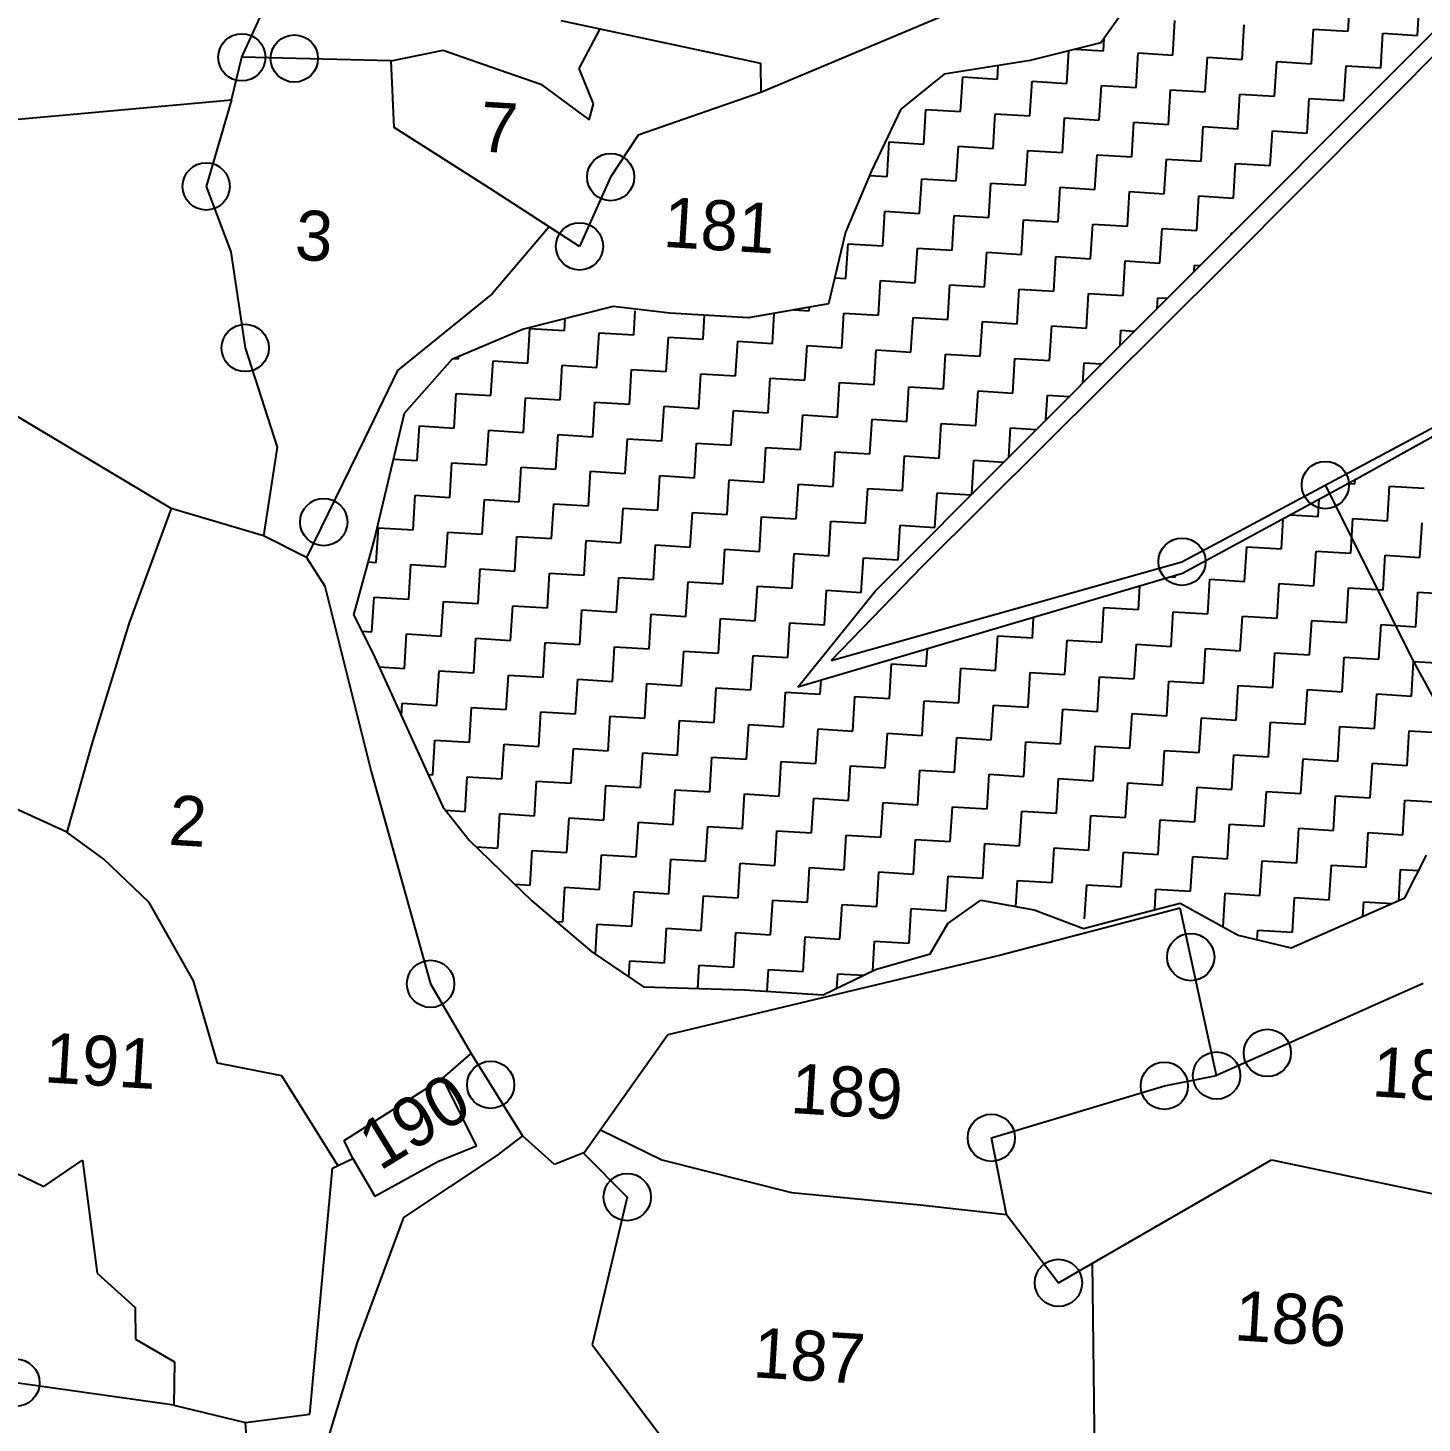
# Model space of a CAD drawing. Header units: metres. Extents: x 338806 to 344625, y 1770002 to 1774709.
# Drawn here: x 340717 to 341254, y 1771868 to 1772405 of the extents above; entities that cross this region are included whole.
import ezdxf

# ---------------------------------------------------------------- set-up
doc = ezdxf.new("R2010")
doc.units = ezdxf.units.M
doc.header["$MEASUREMENT"] = 0
for name, color, linetype in [('POLY_HATCH', 12, 'Continuous'), ('POLY_PARCEL', 6, 'Continuous'), ('POLY_WATER', 4, 'Continuous'), ('TEXT_PARCEL', 7, 'Continuous')]:
    doc.layers.add(name, color=color, linetype=linetype)
doc.styles.add('TEXT_MAP', font='', dxfattribs={"height": 1.8})
doc.styles.get('TEXT_MAP').set_extended_font_data('Kruti Dev 050')

msp = doc.modelspace()

# ---------------------------------------------------------------- linework, layer by layer
for centre in [(340799.82, 1772393.44), (340820.01, 1772392.98), (340941.79, 1772347.36), (340786.09, 1772343.76), (340929.8, 1772320.69), (340801.11, 1772281.59), (341216.89, 1772228.84), (340831.35, 1772214.59), (341161.72, 1772199.32), (341165.08, 1772047.18), (340872.48, 1772036.88), (341194.58, 1772010.32), (341175.03, 1772001.61), (340895.6, 1771998.04), (341154.93, 1771997.66), (341088.33, 1771977.63), (340948.17, 1771954.82), (341114.18, 1771921.82), (340712.86, 1771883.37)]:
    msp.add_circle(centre, 9.1)
at = {"layer": 'POLY_HATCH'}
for p, q in [((341148.95, 1772293.6), (341307.89, 1772452.79)), ((341143.85, 1772417.71), (341130.52, 1772399.08)), ((341130.52, 1772399.08), (341103.32, 1772392.25)), ((341103.32, 1772392.25), (341070.12, 1772387)), ((341070.12, 1772387), (341053.45, 1772373.44)), ((341053.45, 1772373.44), (341042.24, 1772349.81)), ((341042.24, 1772349.81), (341032.25, 1772326.1)), ((341032.25, 1772326.1), (341025.68, 1772298.53)), ((341396.94, 1772324.39), (341228.83, 1772231.15)), ((340942.82, 1772297.58), (340908.19, 1772288.78)), ((340964.58, 1772295.02), (340942.82, 1772297.58)), ((340994.9, 1772293.14), (340964.58, 1772295.02)), ((341025.68, 1772298.53), (340994.9, 1772293.14)), ((341043.6, 1772188.02), (341148.95, 1772293.6)), ((340908.19, 1772288.78), (340880.68, 1772277.1)), ((340880.68, 1772277.1), (340862.35, 1772256.34)), ((340862.35, 1772256.34), (340850.86, 1772208.4)), ((341228.83, 1772231.15), (341161.9, 1772194.8)), ((340850.86, 1772208.4), (340842.75, 1772178.9)), ((341161.9, 1772194.8), (341013.79, 1772151.08)), ((341013.79, 1772151.08), (341043.6, 1772188.02)), ((340842.75, 1772178.9), (340850.34, 1772163.84)), ((340850.34, 1772163.84), (340877.14, 1772105.01)), ((340877.14, 1772105.01), (340887.31, 1772092.22)), ((340887.31, 1772092.22), (340911.43, 1772068.84)), ((341247.56, 1772069.93), (341255.88, 1772086.44)), ((341203.75, 1772050.75), (341247.56, 1772069.93)), ((340911.43, 1772068.84), (340934.57, 1772049.16)), ((341071.62, 1772060.14), (341084.35, 1772069.08)), ((341084.35, 1772069.08), (341104.82, 1772065.38)), ((341104.82, 1772065.38), (341123.85, 1772058.13)), ((341123.85, 1772058.13), (341146.13, 1772064.04)), ((341146.13, 1772064.04), (341160.99, 1772067.99)), ((341160.99, 1772067.99), (341183.36, 1772055.66)), ((341064.8, 1772048.4), (341071.62, 1772060.14)), ((341183.36, 1772055.66), (341203.75, 1772050.75)), ((340934.57, 1772049.16), (340954.44, 1772035.77)), ((341043.73, 1772042.41), (341064.8, 1772048.4)), ((341023.65, 1772032.7), (341043.73, 1772042.41)), ((340954.44, 1772035.77), (340993.33, 1772034.58)), ((340993.33, 1772034.58), (341023.65, 1772032.7))]:
    msp.add_line(p, q, dxfattribs=at)
at = {"layer": 'POLY_HATCH', "linetype": 'Continuous'}
for p, q in [((341225.69, 1772403.51), (341226.52, 1772416.84)), ((341252.36, 1772401.85), (341253.19, 1772415.19)), ((341158.18, 1772394.29), (341159, 1772407.63)), ((341184.85, 1772392.64), (341185.68, 1772405.98)), ((341211.53, 1772390.99), (341212.35, 1772404.33)), ((341212.35, 1772404.33), (341225.69, 1772403.51)), ((341238.2, 1772389.34), (341239.03, 1772402.68)), ((341239.03, 1772402.68), (341252.36, 1772401.85)), ((341131.5, 1772395.95), (341131.81, 1772400.87)), ((341117.34, 1772383.43), (341118.12, 1772395.96)), ((341120.71, 1772396.61), (341131.5, 1772395.95)), ((341144.02, 1772381.78), (341144.84, 1772395.12)), ((341144.84, 1772395.12), (341158.18, 1772394.29)), ((341170.69, 1772380.13), (341171.52, 1772393.47)), ((341171.52, 1772393.47), (341184.85, 1772392.64)), ((341197.37, 1772378.48), (341198.19, 1772391.82)), ((341198.19, 1772391.82), (341211.53, 1772390.99)), ((341090.67, 1772385.08), (341090.99, 1772390.3)), ((341224.04, 1772376.83), (341224.86, 1772390.17)), ((341224.86, 1772390.17), (341238.2, 1772389.34)), ((341076.51, 1772372.57), (341077.33, 1772385.91)), ((341077.33, 1772385.91), (341090.67, 1772385.08)), ((341103.18, 1772370.92), (341104, 1772384.26)), ((341104, 1772384.26), (341117.34, 1772383.43)), ((341129.85, 1772369.27), (341130.68, 1772382.61)), ((341130.68, 1772382.61), (341144.02, 1772381.78)), ((341156.53, 1772367.62), (341157.35, 1772380.96)), ((341157.35, 1772380.96), (341170.69, 1772380.13)), ((341183.2, 1772365.97), (341184.03, 1772379.31)), ((341184.03, 1772379.31), (341197.37, 1772378.48)), ((341209.88, 1772364.32), (341210.7, 1772377.66)), ((341210.7, 1772377.66), (341224.04, 1772376.83)), ((341062.34, 1772360.06), (341063.17, 1772373.4)), ((341063.17, 1772373.4), (341076.51, 1772372.57)), ((341089.02, 1772358.41), (341089.84, 1772371.75)), ((341089.84, 1772371.75), (341103.18, 1772370.92)), ((341115.69, 1772356.76), (341116.52, 1772370.1)), ((341116.52, 1772370.1), (341129.85, 1772369.27)), ((341142.37, 1772355.11), (341143.19, 1772368.45)), ((341143.19, 1772368.45), (341156.53, 1772367.62)), ((341169.04, 1772353.46), (341169.87, 1772366.79)), ((341169.87, 1772366.79), (341183.2, 1772365.97)), ((341195.71, 1772351.81), (341196.54, 1772365.14)), ((341196.54, 1772365.14), (341209.88, 1772364.32)), ((341048.18, 1772347.55), (341049.01, 1772360.89)), ((341049.01, 1772360.89), (341062.34, 1772360.06)), ((341074.85, 1772345.9), (341075.68, 1772359.23)), ((341075.68, 1772359.23), (341089.02, 1772358.41)), ((341101.53, 1772344.25), (341102.35, 1772357.58)), ((341102.35, 1772357.58), (341115.69, 1772356.76)), ((341128.2, 1772342.6), (341129.03, 1772355.93)), ((341129.03, 1772355.93), (341142.37, 1772355.11)), ((341154.88, 1772340.95), (341155.7, 1772354.28)), ((341155.7, 1772354.28), (341169.04, 1772353.46)), ((341181.55, 1772339.3), (341182.38, 1772352.63)), ((341182.38, 1772352.63), (341195.71, 1772351.81)), ((341041.47, 1772347.96), (341048.18, 1772347.55)), ((341060.69, 1772333.39), (341061.52, 1772346.72)), ((341061.52, 1772346.72), (341074.85, 1772345.9)), ((341087.37, 1772331.74), (341088.19, 1772345.07)), ((341088.19, 1772345.07), (341101.53, 1772344.25)), ((341114.04, 1772330.08), (341114.87, 1772343.42)), ((341114.87, 1772343.42), (341128.2, 1772342.6)), ((341140.72, 1772328.43), (341141.54, 1772341.77)), ((341141.54, 1772341.77), (341154.88, 1772340.95)), ((341167.39, 1772326.78), (341168.21, 1772340.12)), ((341168.21, 1772340.12), (341181.55, 1772339.3)), ((341046.53, 1772320.87), (341047.35, 1772334.21)), ((341047.35, 1772334.21), (341060.69, 1772333.39)), ((341073.2, 1772319.22), (341074.03, 1772332.56)), ((341074.03, 1772332.56), (341087.37, 1772331.74)), ((341099.88, 1772317.57), (341100.7, 1772330.91)), ((341100.7, 1772330.91), (341114.04, 1772330.08)), ((341126.55, 1772315.92), (341127.38, 1772329.26)), ((341127.38, 1772329.26), (341140.72, 1772328.43)), ((341153.23, 1772314.27), (341154.05, 1772327.61)), ((341154.05, 1772327.61), (341167.39, 1772326.78)), ((341180.69, 1772325.39), (341180.73, 1772325.96)), ((341180.73, 1772325.96), (341181.23, 1772325.93)), ((341032.37, 1772308.36), (341033.19, 1772321.7)), ((341033.19, 1772321.7), (341046.53, 1772320.87)), ((341059.04, 1772306.71), (341059.87, 1772320.05)), ((341059.87, 1772320.05), (341073.2, 1772319.22)), ((341085.72, 1772305.06), (341086.54, 1772318.4)), ((341086.54, 1772318.4), (341099.88, 1772317.57)), ((341112.39, 1772303.41), (341113.22, 1772316.75)), ((341113.22, 1772316.75), (341126.55, 1772315.92)), ((341139.06, 1772301.76), (341139.89, 1772315.1)), ((341139.89, 1772315.1), (341153.23, 1772314.27)), ((341166.42, 1772311.1), (341166.56, 1772313.45)), ((341166.56, 1772313.45), (341168.64, 1772313.32)), ((341028.09, 1772308.63), (341032.37, 1772308.36)), ((341044.88, 1772294.2), (341045.7, 1772307.54)), ((341045.7, 1772307.54), (341059.04, 1772306.71)), ((341071.55, 1772292.55), (341072.38, 1772305.89)), ((341072.38, 1772305.89), (341085.72, 1772305.06)), ((341098.23, 1772290.9), (341099.05, 1772304.24)), ((341099.05, 1772304.24), (341112.39, 1772303.41)), ((341124.9, 1772289.25), (341125.73, 1772302.59)), ((341125.73, 1772302.59), (341139.06, 1772301.76)), ((341152.15, 1772296.8), (341152.4, 1772300.93)), ((341152.4, 1772300.93), (341156.05, 1772300.71)), ((340950.69, 1772286.64), (340951.26, 1772295.84)), ((341004.04, 1772283.34), (341004.76, 1772294.87)), ((341012.41, 1772296.21), (341018.2, 1772295.85)), ((341018.2, 1772295.85), (341018.29, 1772297.24)), ((341030.72, 1772281.69), (341031.54, 1772295.03)), ((341031.54, 1772295.03), (341044.88, 1772294.2)), ((340924.02, 1772288.29), (340924.3, 1772292.87)), ((340977.37, 1772284.99), (340977.94, 1772294.19)), ((341057.39, 1772280.04), (341058.22, 1772293.37)), ((341058.22, 1772293.37), (341071.55, 1772292.55)), ((341084.07, 1772278.39), (341084.89, 1772291.72)), ((341084.89, 1772291.72), (341098.23, 1772290.9)), ((341110.74, 1772276.74), (341111.56, 1772290.07)), ((341111.56, 1772290.07), (341124.9, 1772289.25)), ((340909.86, 1772275.78), (340910.68, 1772289.12)), ((340910.68, 1772289.12), (340924.02, 1772288.29)), ((340936.53, 1772274.13), (340937.36, 1772287.47)), ((340937.36, 1772287.47), (340950.69, 1772286.64)), ((340963.21, 1772272.48), (340964.03, 1772285.81)), ((340964.03, 1772285.81), (340977.37, 1772284.99)), ((340989.88, 1772270.83), (340990.7, 1772284.16)), ((340990.7, 1772284.16), (341004.04, 1772283.34)), ((341137.87, 1772282.5), (341138.24, 1772288.42)), ((341138.24, 1772288.42), (341143.46, 1772288.1)), ((341016.55, 1772269.18), (341017.38, 1772282.51)), ((341017.38, 1772282.51), (341030.72, 1772281.69)), ((341043.23, 1772267.53), (341044.05, 1772280.86)), ((341044.05, 1772280.86), (341057.39, 1772280.04)), ((341069.9, 1772265.87), (341070.73, 1772279.21)), ((341070.73, 1772279.21), (341084.07, 1772278.39)), ((340881.67, 1772277.52), (340883.18, 1772277.43)), ((340883.18, 1772277.43), (340883.23, 1772278.18)), ((340895.69, 1772263.27), (340896.52, 1772276.6)), ((340896.52, 1772276.6), (340909.86, 1772275.78)), ((340922.37, 1772261.62), (340923.19, 1772274.95)), ((340923.19, 1772274.95), (340936.53, 1772274.13)), ((341096.58, 1772264.22), (341097.4, 1772277.56)), ((341097.4, 1772277.56), (341110.74, 1772276.74)), ((341123.6, 1772268.19), (341124.08, 1772275.91)), ((341124.08, 1772275.91), (341130.88, 1772275.49)), ((340949.04, 1772259.97), (340949.87, 1772273.3)), ((340949.87, 1772273.3), (340963.21, 1772272.48)), ((340975.72, 1772258.31), (340976.54, 1772271.65)), ((340976.54, 1772271.65), (340989.88, 1772270.83)), ((341002.39, 1772256.66), (341003.22, 1772270)), ((341003.22, 1772270), (341016.55, 1772269.18)), ((341029.07, 1772255.01), (341029.89, 1772268.35)), ((341029.89, 1772268.35), (341043.23, 1772267.53)), ((340881.53, 1772250.75), (340882.36, 1772264.09)), ((340882.36, 1772264.09), (340895.69, 1772263.27)), ((341055.74, 1772253.36), (341056.57, 1772266.7)), ((341056.57, 1772266.7), (341069.9, 1772265.87)), ((341082.41, 1772251.71), (341083.24, 1772265.05)), ((341083.24, 1772265.05), (341096.58, 1772264.22)), ((341109.33, 1772253.89), (341109.91, 1772263.4)), ((341109.91, 1772263.4), (341118.3, 1772262.88)), ((340908.21, 1772249.1), (340909.03, 1772262.44)), ((340909.03, 1772262.44), (340922.37, 1772261.62)), ((340934.88, 1772247.45), (340935.71, 1772260.79)), ((340935.71, 1772260.79), (340949.04, 1772259.97)), ((340961.55, 1772245.8), (340962.38, 1772259.14)), ((340962.38, 1772259.14), (340975.72, 1772258.31)), ((340988.23, 1772244.15), (340989.05, 1772257.49)), ((340989.05, 1772257.49), (341002.39, 1772256.66)), ((341014.9, 1772242.5), (341015.73, 1772255.84)), ((341015.73, 1772255.84), (341029.07, 1772255.01)), ((341041.58, 1772240.85), (341042.4, 1772254.19)), ((341042.4, 1772254.19), (341055.74, 1772253.36)), ((341068.25, 1772239.2), (341069.08, 1772252.54)), ((341069.08, 1772252.54), (341082.41, 1772251.71)), ((340867.37, 1772238.24), (340868.19, 1772251.58)), ((340868.19, 1772251.58), (340881.53, 1772250.75)), ((340894.04, 1772236.59), (340894.87, 1772249.93)), ((340894.87, 1772249.93), (340908.21, 1772249.1)), ((340920.72, 1772234.94), (340921.54, 1772248.28)), ((340921.54, 1772248.28), (340934.88, 1772247.45)), ((340947.39, 1772233.29), (340948.22, 1772246.63)), ((340948.22, 1772246.63), (340961.55, 1772245.8)), ((341095.05, 1772239.58), (341095.75, 1772250.89)), ((341095.75, 1772250.89), (341105.72, 1772250.27)), ((340974.07, 1772231.64), (340974.89, 1772244.98)), ((340974.89, 1772244.98), (340988.23, 1772244.15)), ((341000.74, 1772229.99), (341001.57, 1772243.33)), ((341001.57, 1772243.33), (341014.9, 1772242.5)), ((341027.42, 1772228.34), (341028.24, 1772241.68)), ((341028.24, 1772241.68), (341041.58, 1772240.85)), ((340858.14, 1772238.81), (340867.37, 1772238.24)), ((340879.88, 1772224.08), (340880.71, 1772237.42)), ((340880.71, 1772237.42), (340894.04, 1772236.59)), ((341054.09, 1772226.69), (341054.91, 1772240.03)), ((341054.91, 1772240.03), (341068.25, 1772239.2)), ((341080.78, 1772225.28), (341081.59, 1772238.38)), ((341081.59, 1772238.38), (341093.13, 1772237.66)), ((340906.56, 1772222.43), (340907.38, 1772235.77)), ((340907.38, 1772235.77), (340920.72, 1772234.94)), ((340933.23, 1772220.78), (340934.05, 1772234.12)), ((340934.05, 1772234.12), (340947.39, 1772233.29)), ((340959.9, 1772219.13), (340960.73, 1772232.47)), ((340960.73, 1772232.47), (340974.07, 1772231.64)), ((340986.58, 1772217.48), (340987.4, 1772230.82)), ((340987.4, 1772230.82), (341000.74, 1772229.99)), ((341228.3, 1772229.3), (341228.4, 1772230.91)), ((341013.25, 1772215.83), (341014.08, 1772229.16)), ((341014.08, 1772229.16), (341027.42, 1772228.34)), ((341039.93, 1772214.18), (341040.75, 1772227.51)), ((341040.75, 1772227.51), (341054.09, 1772226.69)), ((341066.6, 1772212.53), (341067.43, 1772225.86)), ((341067.43, 1772225.86), (341080.55, 1772225.05)), ((341225.72, 1772229.46), (341228.3, 1772229.3)), ((341240.81, 1772215.13), (341241.64, 1772228.47)), ((341241.64, 1772228.47), (341254.97, 1772227.65)), ((340865.72, 1772211.57), (340866.54, 1772224.91)), ((340866.54, 1772224.91), (340879.88, 1772224.08)), ((340892.39, 1772209.92), (340893.22, 1772223.26)), ((340893.22, 1772223.26), (340906.56, 1772222.43)), ((340919.07, 1772208.27), (340919.89, 1772221.6)), ((340919.89, 1772221.6), (340933.23, 1772220.78)), ((340945.74, 1772206.62), (340946.57, 1772219.95)), ((340946.57, 1772219.95), (340959.9, 1772219.13)), ((341214.14, 1772216.78), (341214.54, 1772223.39)), ((340972.42, 1772204.97), (340973.24, 1772218.3)), ((340973.24, 1772218.3), (340986.58, 1772217.48)), ((340999.09, 1772203.32), (340999.92, 1772216.65)), ((340999.92, 1772216.65), (341013.25, 1772215.83)), ((341025.76, 1772201.66), (341026.59, 1772215)), ((341026.59, 1772215), (341039.93, 1772214.18)), ((341199.97, 1772204.27), (341200.69, 1772215.87)), ((341203.59, 1772217.44), (341214.14, 1772216.78)), ((341226.65, 1772202.62), (341227.47, 1772215.96)), ((341227.47, 1772215.96), (341240.81, 1772215.13)), ((340851.56, 1772199.06), (340852.38, 1772212.39)), ((340852.38, 1772212.39), (340865.72, 1772211.57)), ((340878.23, 1772197.41), (340879.06, 1772210.74)), ((340879.06, 1772210.74), (340892.39, 1772209.92)), ((340904.9, 1772195.76), (340905.73, 1772209.09)), ((340905.73, 1772209.09), (340919.07, 1772208.27)), ((341052.44, 1772200.01), (341053.26, 1772213.35)), ((341053.26, 1772213.35), (341066.6, 1772212.53)), ((341253.32, 1772200.97), (341254.15, 1772214.31)), ((340931.58, 1772194.1), (340932.4, 1772207.44)), ((340932.4, 1772207.44), (340945.74, 1772206.62)), ((340958.25, 1772192.45), (340959.08, 1772205.79)), ((340959.08, 1772205.79), (340972.42, 1772204.97)), ((340984.93, 1772190.8), (340985.75, 1772204.14)), ((340985.75, 1772204.14), (340999.09, 1772203.32)), ((341185.81, 1772191.76), (341186.64, 1772205.1)), ((341186.64, 1772205.1), (341199.97, 1772204.27)), ((340848.34, 1772199.26), (340851.56, 1772199.06)), ((340864.07, 1772184.89), (340864.89, 1772198.23)), ((340864.89, 1772198.23), (340878.23, 1772197.41)), ((341011.6, 1772189.15), (341012.43, 1772202.49)), ((341012.43, 1772202.49), (341025.76, 1772201.66)), ((341038.28, 1772187.5), (341039.1, 1772200.84)), ((341039.1, 1772200.84), (341052.44, 1772200.01)), ((341212.49, 1772190.11), (341213.31, 1772203.45)), ((341213.31, 1772203.45), (341226.65, 1772202.62)), ((341239.16, 1772188.46), (341239.98, 1772201.8)), ((341239.98, 1772201.8), (341253.32, 1772200.97)), ((340890.74, 1772183.24), (340891.57, 1772196.58)), ((340891.57, 1772196.58), (340904.9, 1772195.76)), ((340917.42, 1772181.59), (340918.24, 1772194.93)), ((340918.24, 1772194.93), (340931.58, 1772194.1)), ((340944.09, 1772179.94), (340944.92, 1772193.28)), ((340944.92, 1772193.28), (340958.25, 1772192.45)), ((341157.53, 1772193.51), (341159.14, 1772193.41)), ((341159.14, 1772193.41), (341159.17, 1772193.99)), ((340970.77, 1772178.29), (340971.59, 1772191.63)), ((340971.59, 1772191.63), (340984.93, 1772190.8)), ((340997.44, 1772176.64), (340998.26, 1772189.98)), ((340998.26, 1772189.98), (341011.6, 1772189.15)), ((341024.11, 1772174.99), (341024.94, 1772188.33)), ((341024.94, 1772188.33), (341038.28, 1772187.5)), ((341144.97, 1772180.9), (341145.54, 1772189.97)), ((341171.65, 1772179.25), (341172.47, 1772192.59)), ((341172.47, 1772192.59), (341185.81, 1772191.76)), ((341198.32, 1772177.6), (341199.15, 1772190.94)), ((341199.15, 1772190.94), (341212.49, 1772190.11)), ((341225, 1772175.95), (341225.82, 1772189.29)), ((341225.82, 1772189.29), (341239.16, 1772188.46)), ((341251.67, 1772174.3), (341252.5, 1772187.63)), ((341252.5, 1772187.63), (341265.83, 1772186.81)), ((340849.91, 1772172.38), (340850.73, 1772185.72)), ((340850.73, 1772185.72), (340864.07, 1772184.89)), ((340876.58, 1772170.73), (340877.4, 1772184.07)), ((340877.4, 1772184.07), (340890.74, 1772183.24)), ((340903.25, 1772169.08), (340904.08, 1772182.42)), ((340904.08, 1772182.42), (340917.42, 1772181.59)), ((340929.93, 1772167.43), (340930.75, 1772180.77)), ((340930.75, 1772180.77), (340944.09, 1772179.94)), ((340956.6, 1772165.78), (340957.43, 1772179.12)), ((340957.43, 1772179.12), (340970.77, 1772178.29)), ((340983.28, 1772164.13), (340984.1, 1772177.47)), ((340984.1, 1772177.47), (340997.44, 1772176.64)), ((341104.14, 1772170.04), (341104.62, 1772177.89)), ((341130.81, 1772168.39), (341131.64, 1772181.73)), ((341131.64, 1772181.73), (341144.97, 1772180.9)), ((341157.49, 1772166.74), (341158.31, 1772180.07)), ((341158.31, 1772180.07), (341171.65, 1772179.25)), ((341184.16, 1772165.09), (341184.99, 1772178.42)), ((341184.99, 1772178.42), (341198.32, 1772177.6)), ((341210.83, 1772163.44), (341211.66, 1772176.77)), ((341211.66, 1772176.77), (341225, 1772175.95)), ((340845.91, 1772172.63), (340849.91, 1772172.38)), ((340862.42, 1772158.22), (340863.24, 1772171.56)), ((340863.24, 1772171.56), (340876.58, 1772170.73)), ((341009.95, 1772162.48), (341010.78, 1772175.82)), ((341010.78, 1772175.82), (341024.11, 1772174.99)), ((341237.51, 1772161.79), (341238.33, 1772175.12)), ((341238.33, 1772175.12), (341251.67, 1772174.3)), ((340889.09, 1772156.57), (340889.92, 1772169.91)), ((340889.92, 1772169.91), (340903.25, 1772169.08)), ((340915.77, 1772154.92), (340916.59, 1772168.26)), ((340916.59, 1772168.26), (340929.93, 1772167.43)), ((340942.44, 1772153.27), (340943.27, 1772166.61)), ((340943.27, 1772166.61), (340956.6, 1772165.78)), ((341089.97, 1772157.53), (341090.8, 1772170.86)), ((341090.8, 1772170.86), (341104.14, 1772170.04)), ((341116.65, 1772155.88), (341117.47, 1772169.21)), ((341117.47, 1772169.21), (341130.81, 1772168.39)), ((341143.32, 1772154.23), (341144.15, 1772167.56)), ((341144.15, 1772167.56), (341157.49, 1772166.74)), ((340969.11, 1772151.62), (340969.94, 1772164.95)), ((340969.94, 1772164.95), (340983.28, 1772164.13)), ((340995.79, 1772149.97), (340996.61, 1772163.3)), ((340996.61, 1772163.3), (341009.95, 1772162.48)), ((341063.3, 1772159.18), (341063.71, 1772165.82)), ((341170, 1772152.57), (341170.82, 1772165.91)), ((341170.82, 1772165.91), (341184.16, 1772165.09)), ((341196.67, 1772150.92), (341197.5, 1772164.26)), ((341197.5, 1772164.26), (341210.83, 1772163.44)), ((341223.35, 1772149.27), (341224.17, 1772162.61)), ((341224.17, 1772162.61), (341237.51, 1772161.79)), ((341250.02, 1772147.62), (341250.85, 1772160.96)), ((341250.85, 1772160.96), (341264.18, 1772160.13)), ((340852.63, 1772158.83), (340862.42, 1772158.22)), ((340874.93, 1772144.06), (340875.75, 1772157.39)), ((340875.75, 1772157.39), (340889.09, 1772156.57)), ((340901.6, 1772142.41), (340902.43, 1772155.74)), ((340902.43, 1772155.74), (340915.77, 1772154.92)), ((341049.14, 1772146.67), (341049.96, 1772160)), ((341049.96, 1772160), (341063.3, 1772159.18)), ((341075.81, 1772145.01), (341076.64, 1772158.35)), ((341076.64, 1772158.35), (341089.97, 1772157.53)), ((341102.49, 1772143.36), (341103.31, 1772156.7)), ((341103.31, 1772156.7), (341116.65, 1772155.88)), ((340928.28, 1772140.76), (340929.1, 1772154.09)), ((340929.1, 1772154.09), (340942.44, 1772153.27)), ((340954.95, 1772139.11), (340955.78, 1772152.44)), ((340955.78, 1772152.44), (340969.11, 1772151.62)), ((340981.63, 1772137.45), (340982.45, 1772150.79)), ((340982.45, 1772150.79), (340995.79, 1772149.97)), ((341022.46, 1772148.32), (341022.8, 1772153.74)), ((341129.16, 1772141.71), (341129.99, 1772155.05)), ((341129.99, 1772155.05), (341143.32, 1772154.23)), ((341155.84, 1772140.06), (341156.66, 1772153.4)), ((341156.66, 1772153.4), (341170, 1772152.57)), ((341182.51, 1772138.41), (341183.33, 1772151.75)), ((341183.33, 1772151.75), (341196.67, 1772150.92)), ((341209.18, 1772136.76), (341210.01, 1772150.1)), ((341210.01, 1772150.1), (341223.35, 1772149.27)), ((340861.28, 1772139.84), (340861.59, 1772144.88)), ((340861.59, 1772144.88), (340874.93, 1772144.06)), ((341008.3, 1772135.8), (341009.13, 1772149.14)), ((341009.13, 1772149.14), (341022.46, 1772148.32)), ((341034.98, 1772134.15), (341035.8, 1772147.49)), ((341035.8, 1772147.49), (341049.14, 1772146.67)), ((341061.65, 1772132.5), (341062.47, 1772145.84)), ((341062.47, 1772145.84), (341075.81, 1772145.01)), ((341235.86, 1772135.11), (341236.68, 1772148.45)), ((341236.68, 1772148.45), (341250.02, 1772147.62)), ((340887.44, 1772129.89), (340888.27, 1772143.23)), ((340888.27, 1772143.23), (340901.6, 1772142.41)), ((340914.12, 1772128.24), (340914.94, 1772141.58)), ((340914.94, 1772141.58), (340928.28, 1772140.76)), ((340940.79, 1772126.59), (340941.61, 1772139.93)), ((340941.61, 1772139.93), (340954.95, 1772139.11)), ((341088.32, 1772130.85), (341089.15, 1772144.19)), ((341089.15, 1772144.19), (341102.49, 1772143.36)), ((341115, 1772129.2), (341115.82, 1772142.54)), ((341115.82, 1772142.54), (341129.16, 1772141.71)), ((341141.67, 1772127.55), (341142.5, 1772140.89)), ((341142.5, 1772140.89), (341155.84, 1772140.06)), ((341168.35, 1772125.9), (341169.17, 1772139.24)), ((341169.17, 1772139.24), (341182.51, 1772138.41)), ((340967.46, 1772124.94), (340968.29, 1772138.28)), ((340968.29, 1772138.28), (340981.63, 1772137.45)), ((340994.14, 1772123.29), (340994.96, 1772136.63)), ((340994.96, 1772136.63), (341008.3, 1772135.8)), ((341020.81, 1772121.64), (341021.64, 1772134.98)), ((341021.64, 1772134.98), (341034.98, 1772134.15)), ((341195.02, 1772124.25), (341195.85, 1772137.59)), ((341195.85, 1772137.59), (341209.18, 1772136.76)), ((341221.7, 1772122.6), (341222.52, 1772135.94)), ((341222.52, 1772135.94), (341235.86, 1772135.11)), ((341248.37, 1772120.95), (341249.2, 1772134.29)), ((341249.2, 1772134.29), (341262.53, 1772133.46)), ((340873.28, 1772117.38), (340874.1, 1772130.72)), ((340874.1, 1772130.72), (340887.44, 1772129.89)), ((340899.95, 1772115.73), (340900.78, 1772129.07)), ((340900.78, 1772129.07), (340914.12, 1772128.24)), ((341047.49, 1772119.99), (341048.31, 1772133.33)), ((341048.31, 1772133.33), (341061.65, 1772132.5)), ((341074.16, 1772118.34), (341074.99, 1772131.68)), ((341074.99, 1772131.68), (341088.32, 1772130.85)), ((341100.84, 1772116.69), (341101.66, 1772130.03)), ((341101.66, 1772130.03), (341115, 1772129.2)), ((340926.63, 1772114.08), (340927.45, 1772127.42)), ((340927.45, 1772127.42), (340940.79, 1772126.59)), ((340953.3, 1772112.43), (340954.13, 1772125.77)), ((340954.13, 1772125.77), (340967.46, 1772124.94)), ((340979.98, 1772110.78), (340980.8, 1772124.12)), ((340980.8, 1772124.12), (340994.14, 1772123.29)), ((341127.51, 1772115.04), (341128.34, 1772128.38)), ((341128.34, 1772128.38), (341141.67, 1772127.55)), ((341154.18, 1772113.39), (341155.01, 1772126.73)), ((341155.01, 1772126.73), (341168.35, 1772125.9)), ((341180.86, 1772111.74), (341181.68, 1772125.08)), ((341181.68, 1772125.08), (341195.02, 1772124.25)), ((341207.53, 1772110.09), (341208.36, 1772123.42)), ((341208.36, 1772123.42), (341221.7, 1772122.6)), ((341006.65, 1772109.13), (341007.48, 1772122.47)), ((341007.48, 1772122.47), (341020.81, 1772121.64)), ((341033.32, 1772107.48), (341034.15, 1772120.82)), ((341034.15, 1772120.82), (341047.49, 1772119.99)), ((341060, 1772105.83), (341060.82, 1772119.17)), ((341060.82, 1772119.17), (341074.16, 1772118.34)), ((341234.21, 1772108.44), (341235.03, 1772121.77)), ((341235.03, 1772121.77), (341248.37, 1772120.95)), ((340871.46, 1772117.5), (340873.28, 1772117.38)), ((340885.79, 1772103.22), (340886.62, 1772116.56)), ((340886.62, 1772116.56), (340899.95, 1772115.73)), ((340912.46, 1772101.57), (340913.29, 1772114.91)), ((340913.29, 1772114.91), (340926.63, 1772114.08)), ((340939.14, 1772099.92), (340939.96, 1772113.26)), ((340939.96, 1772113.26), (340953.3, 1772112.43)), ((341086.67, 1772104.18), (341087.5, 1772117.52)), ((341087.5, 1772117.52), (341100.84, 1772116.69)), ((341113.35, 1772102.53), (341114.17, 1772115.86)), ((341114.17, 1772115.86), (341127.51, 1772115.04)), ((341140.02, 1772100.88), (341140.85, 1772114.21)), ((341140.85, 1772114.21), (341154.18, 1772113.39)), ((341166.7, 1772099.23), (341167.52, 1772112.56)), ((341167.52, 1772112.56), (341180.86, 1772111.74)), ((340965.81, 1772098.27), (340966.64, 1772111.61)), ((340966.64, 1772111.61), (340979.98, 1772110.78)), ((340992.49, 1772096.62), (340993.31, 1772109.96)), ((340993.31, 1772109.96), (341006.65, 1772109.13)), ((341019.16, 1772094.97), (341019.99, 1772108.3)), ((341019.99, 1772108.3), (341033.32, 1772107.48)), ((341193.37, 1772097.58), (341194.2, 1772110.91)), ((341194.2, 1772110.91), (341207.53, 1772110.09)), ((341220.05, 1772095.92), (341220.87, 1772109.26)), ((341220.87, 1772109.26), (341234.21, 1772108.44)), ((341246.72, 1772094.27), (341247.54, 1772107.61)), ((341247.54, 1772107.61), (341260.88, 1772106.79)), ((340878.2, 1772103.69), (340885.79, 1772103.22)), ((340898.3, 1772089.06), (340899.13, 1772102.4)), ((340899.13, 1772102.4), (340912.46, 1772101.57)), ((341045.84, 1772093.32), (341046.66, 1772106.65)), ((341046.66, 1772106.65), (341060, 1772105.83)), ((341072.51, 1772091.67), (341073.34, 1772105)), ((341073.34, 1772105), (341086.67, 1772104.18)), ((341099.19, 1772090.02), (341100.01, 1772103.35)), ((341100.01, 1772103.35), (341113.35, 1772102.53)), ((341125.86, 1772088.36), (341126.68, 1772101.7)), ((341126.68, 1772101.7), (341140.02, 1772100.88)), ((340924.98, 1772087.41), (340925.8, 1772100.74)), ((340925.8, 1772100.74), (340939.14, 1772099.92)), ((340951.65, 1772085.76), (340952.48, 1772099.09)), ((340952.48, 1772099.09), (340965.81, 1772098.27)), ((340978.33, 1772084.11), (340979.15, 1772097.44)), ((340979.15, 1772097.44), (340992.49, 1772096.62)), ((341152.53, 1772086.71), (341153.36, 1772100.05)), ((341153.36, 1772100.05), (341166.7, 1772099.23)), ((341179.21, 1772085.06), (341180.03, 1772098.4)), ((341180.03, 1772098.4), (341193.37, 1772097.58)), ((341205.88, 1772083.41), (341206.71, 1772096.75)), ((341206.71, 1772096.75), (341220.05, 1772095.92)), ((341005, 1772082.46), (341005.82, 1772095.79)), ((341005.82, 1772095.79), (341019.16, 1772094.97)), ((341031.67, 1772080.8), (341032.5, 1772094.14)), ((341032.5, 1772094.14), (341045.84, 1772093.32)), ((341058.35, 1772079.15), (341059.17, 1772092.49)), ((341059.17, 1772092.49), (341072.51, 1772091.67)), ((341085.02, 1772077.5), (341085.85, 1772090.84)), ((341085.85, 1772090.84), (341099.19, 1772090.02)), ((341232.56, 1772081.76), (341233.38, 1772095.1)), ((341233.38, 1772095.1), (341246.72, 1772094.27)), ((340890.05, 1772089.57), (340898.3, 1772089.06)), ((340910.81, 1772074.9), (340911.64, 1772088.23)), ((340911.64, 1772088.23), (340924.98, 1772087.41)), ((340937.49, 1772073.24), (340938.31, 1772086.58)), ((340938.31, 1772086.58), (340951.65, 1772085.76)), ((341111.7, 1772075.85), (341112.52, 1772089.19)), ((341112.52, 1772089.19), (341125.86, 1772088.36)), ((341138.37, 1772074.2), (341139.2, 1772087.54)), ((341139.2, 1772087.54), (341152.53, 1772086.71)), ((341165.05, 1772072.55), (341165.87, 1772085.89)), ((341165.87, 1772085.89), (341179.21, 1772085.06)), ((340964.16, 1772071.59), (340964.99, 1772084.93)), ((340964.99, 1772084.93), (340978.33, 1772084.11)), ((340990.84, 1772069.94), (340991.66, 1772083.28)), ((340991.66, 1772083.28), (341005, 1772082.46)), ((341017.51, 1772068.29), (341018.34, 1772081.63)), ((341018.34, 1772081.63), (341031.67, 1772080.8)), ((341191.72, 1772070.9), (341192.55, 1772084.24)), ((341192.55, 1772084.24), (341205.88, 1772083.41)), ((341218.39, 1772069.25), (341219.22, 1772082.59)), ((341219.22, 1772082.59), (341232.56, 1772081.76)), ((341245.15, 1772068.88), (341245.89, 1772080.94)), ((341245.89, 1772080.94), (341252.89, 1772080.5)), ((340904.8, 1772075.27), (340910.81, 1772074.9)), ((341044.19, 1772066.64), (341045.01, 1772079.98)), ((341045.01, 1772079.98), (341058.35, 1772079.15)), ((341070.86, 1772064.99), (341071.69, 1772078.33)), ((341071.69, 1772078.33), (341085.02, 1772077.5)), ((341097.74, 1772066.66), (341098.36, 1772076.68)), ((341098.36, 1772076.68), (341111.7, 1772075.85)), ((341124.22, 1772061.88), (341125.03, 1772075.03)), ((341125.03, 1772075.03), (341138.37, 1772074.2)), ((340923.33, 1772060.73), (340924.15, 1772074.07)), ((340924.15, 1772074.07), (340937.49, 1772073.24)), ((340950, 1772059.08), (340950.83, 1772072.42)), ((340950.83, 1772072.42), (340964.16, 1772071.59)), ((340976.67, 1772057.43), (340977.5, 1772070.77)), ((340977.5, 1772070.77), (340990.84, 1772069.94)), ((341151.21, 1772065.39), (341151.71, 1772073.38)), ((341151.71, 1772073.38), (341165.05, 1772072.55)), ((341177.59, 1772058.84), (341178.38, 1772071.73)), ((341178.38, 1772071.73), (341191.72, 1772070.9)), ((341204.23, 1772056.74), (341205.06, 1772070.08)), ((341205.06, 1772070.08), (341218.39, 1772069.25)), ((341003.35, 1772055.78), (341004.17, 1772069.12)), ((341004.17, 1772069.12), (341017.51, 1772068.29)), ((341030.02, 1772054.13), (341030.85, 1772067.47)), ((341030.85, 1772067.47), (341044.19, 1772066.64)), ((341056.7, 1772052.48), (341057.52, 1772065.82)), ((341057.52, 1772065.82), (341070.86, 1772064.99)), ((341231.39, 1772062.85), (341231.73, 1772068.43)), ((341231.73, 1772068.43), (341242.58, 1772067.75)), ((340920.78, 1772060.89), (340923.33, 1772060.73)), ((340935.94, 1772048.24), (340936.66, 1772059.91)), ((340936.66, 1772059.91), (340950, 1772059.08)), ((340962.51, 1772044.92), (340963.34, 1772058.26)), ((340963.34, 1772058.26), (340976.67, 1772057.43)), ((340989.19, 1772043.27), (340990.01, 1772056.61)), ((340990.01, 1772056.61), (341003.35, 1772055.78)), ((341015.86, 1772041.62), (341016.69, 1772054.96)), ((341016.69, 1772054.96), (341030.02, 1772054.13)), ((341042.65, 1772041.89), (341043.36, 1772053.31)), ((341043.36, 1772053.31), (341056.7, 1772052.48)), ((341190.67, 1772053.9), (341190.89, 1772057.56)), ((341190.89, 1772057.56), (341204.23, 1772056.74)), ((340948.79, 1772039.57), (340949.17, 1772045.75)), ((340949.17, 1772045.75), (340962.51, 1772044.92)), ((340975.29, 1772035.13), (340975.85, 1772044.09)), ((340975.85, 1772044.09), (340989.19, 1772043.27)), ((341002, 1772034.04), (341002.52, 1772042.44)), ((341002.52, 1772042.44), (341015.86, 1772041.62)), ((341028.85, 1772035.22), (341029.2, 1772040.79)), ((341029.2, 1772040.79), (341039.12, 1772040.18))]:
    msp.add_line(p, q, dxfattribs=at)
at = {"layer": 'POLY_PARCEL'}
for p, q in [((341314.04, 1772449.72), (341178.29, 1772313.4)), ((340799.82, 1772393.44), (340808.29, 1772411.97)), ((341074.73, 1772411.48), (340999.66, 1772379.91)), ((340922.66, 1772407.59), (340999.45, 1772391.16)), ((340929.73, 1772389.14), (340937.7, 1772404.37)), ((340795.87, 1772377.02), (340799.82, 1772393.44)), ((340857.31, 1772392.13), (340799.82, 1772393.44)), ((340857.31, 1772392.13), (340877.27, 1772396.16)), ((340858.42, 1772366.44), (340857.31, 1772392.13)), ((340877.27, 1772396.16), (340892.68, 1772390.8)), ((340892.68, 1772390.8), (340914.88, 1772383.14)), ((340935.19, 1772375.59), (340929.73, 1772389.14)), ((340999.45, 1772391.16), (340999.66, 1772379.91)), ((340914.88, 1772383.14), (340933.55, 1772369.4)), ((340686.01, 1772367.14), (340795.87, 1772377.02)), ((340795.87, 1772377.02), (340786.09, 1772343.76)), ((340933.55, 1772369.4), (340935.19, 1772375.59)), ((340999.66, 1772379.91), (340952.32, 1772363.52)), ((340895.2, 1772343.05), (340858.42, 1772366.44)), ((340952.32, 1772363.52), (340941.79, 1772347.36)), ((340786.09, 1772343.76), (340795.54, 1772318.58)), ((340941.79, 1772347.36), (340929.8, 1772320.69)), ((340929.8, 1772320.69), (340895.2, 1772343.05)), ((340918.13, 1772328.23), (340896.15, 1772302.4)), ((340795.54, 1772318.58), (340801.11, 1772281.59)), ((341178.29, 1772313.4), (341061.83, 1772197.62)), ((340896.15, 1772302.4), (340859.8, 1772272.94)), ((341216.89, 1772228.84), (341331, 1772290.05)), ((340772.68, 1772219.83), (340661, 1772286.42)), ((340801.11, 1772281.59), (340813.44, 1772243.48)), ((340859.8, 1772272.94), (340846.96, 1772246.35)), ((340813.44, 1772243.48), (340808.18, 1772209.25)), ((340846.96, 1772246.35), (340824.67, 1772201)), ((341161.72, 1772199.32), (341216.89, 1772228.84)), ((341216.89, 1772228.84), (341251.14, 1772160.4)), ((340772.68, 1772219.83), (340756.46, 1772175.81)), ((340808.18, 1772209.25), (340772.68, 1772219.83)), ((340824.67, 1772201), (340808.18, 1772209.25)), ((340824.67, 1772201), (340831.78, 1772189.99)), ((341026.7, 1772161.31), (341161.72, 1772199.32)), ((341061.83, 1772197.62), (341026.7, 1772161.31)), ((340831.78, 1772189.99), (340849.66, 1772118.6)), ((340756.46, 1772175.81), (340742.39, 1772130.09)), ((341251.14, 1772160.4), (341286.2, 1772095.97)), ((340742.39, 1772130.09), (340732.46, 1772095.31)), ((340849.66, 1772118.6), (340872.48, 1772036.88)), ((340732.46, 1772095.31), (340701.88, 1772109.25)), ((340746.76, 1772084.82), (340732.46, 1772095.31)), ((340764.11, 1772068.17), (340746.76, 1772084.82)), ((340781.23, 1772038.08), (340764.11, 1772068.17)), ((341160.97, 1772066.01), (341091.97, 1772047.96)), ((341175.03, 1772001.61), (341160.97, 1772066.01)), ((341091.97, 1772047.96), (340963.76, 1772017.26)), ((340790.4, 1772006.35), (340781.23, 1772038.08)), ((340872.48, 1772036.88), (340888.11, 1772010.07)), ((341254.55, 1772037.04), (341175.03, 1772001.61)), ((340963.76, 1772017.26), (340931.74, 1771972.03)), ((340815.16, 1772001.48), (340790.4, 1772006.35)), ((340836.76, 1771966.93), (340815.16, 1772001.48)), ((340839.25, 1771976.63), (340877.21, 1772000.6)), ((341154.93, 1771997.66), (341175.03, 1772001.61)), ((341088.33, 1771977.63), (341154.93, 1771997.66)), ((340661.55, 1771988.71), (340723.59, 1771958.87)), ((340920.14, 1771967.43), (340907.82, 1771978.42)), ((340937.85, 1771980.66), (340961.49, 1771969.16)), ((340842.59, 1771969.64), (340839.25, 1771976.63)), ((341094.23, 1771948.07), (341088.33, 1771977.63)), ((340723.59, 1771958.87), (340738.52, 1771969.03)), ((340738.52, 1771969.03), (340744.08, 1771925.54)), ((340931.74, 1771972.03), (340920.14, 1771967.43)), ((340931.16, 1771971.8), (340948.17, 1771954.82)), ((340961.49, 1771969.16), (341011.41, 1771956.63)), ((341114.18, 1771921.82), (341196.16, 1771969.12)), ((341196.16, 1771969.12), (341282.08, 1771951.09)), ((341011.41, 1771956.63), (341060.95, 1771951.85)), ((340948.17, 1771954.82), (340934.67, 1771897.94)), ((341060.95, 1771951.85), (341094.23, 1771948.07)), ((341094.23, 1771948.07), (341114.18, 1771921.82)), ((340744.08, 1771925.54), (340758.8, 1771912.37)), ((341128.42, 1771830.17), (341127.31, 1771929.4)), ((340758.8, 1771912.37), (340758.86, 1771900.12)), ((340758.86, 1771900.12), (340773.85, 1771891.43)), ((340934.67, 1771897.94), (340980.07, 1771837.72)), ((340773.85, 1771891.43), (340773.63, 1771874.71)), ((340773.63, 1771874.71), (340712.86, 1771883.37)), ((340773.63, 1771874.71), (340801.19, 1771868.1))]:
    msp.add_line(p, q, dxfattribs=at)
at = {"layer": 'POLY_WATER'}
for p, q in [((340877.21, 1772000.6), (340888.11, 1772010.07)), ((340888.11, 1772010.07), (340907.82, 1771978.42)), ((340890.15, 1771974.52), (340877.21, 1772000.6)), ((340907.82, 1771978.42), (340897.92, 1771970.84)), ((340875.28, 1771968.49), (340890.15, 1771974.52)), ((340834.74, 1771965.99), (340842.59, 1771969.64)), ((340842.59, 1771969.64), (340850.98, 1771955.22)), ((340850.98, 1771955.22), (340875.28, 1771968.49)), ((340897.92, 1771970.84), (340862.01, 1771946.95)), ((340826.03, 1771871.31), (340834.74, 1771965.99)), ((340862.01, 1771946.95), (340844.06, 1771898.43)), ((340844.06, 1771898.43), (340828.97, 1771848.72)), ((340801.19, 1771868.1), (340826.03, 1771871.31)), ((340803.09, 1771841.16), (340801.19, 1771868.1))]:
    msp.add_line(p, q, dxfattribs=at)

# ---------------------------------------------------------------- texts
at = {"layer": 'TEXT_PARCEL', "style": 'TEXT_MAP'}
for s, height, rotation, p in [('7', 19.24, 356.459, (340891.06, 1772357.27)), ('181', 19.242, 356.459, (340961.69, 1772320.54)), ('3', 19.24, 356.459, (340819.93, 1772315.65)), ('2', 19.24, 356.459, (340771.36, 1772090.44)), ('191', 19.242, 356.459, (340723.45, 1771999.03)), ('185', 19.242, 356.459, (341234.54, 1771993.63)), ('189', 19.242, 356.459, (341010.7, 1771987.21)), ('190', 19.242, 31.4589, (340852.9, 1771964.69)), ('186', 19.242, 356.459, (341181.55, 1771899.76)), ('187', 19.242, 356.459, (340996.24, 1771885.51))]:
    msp.add_text(s, height=height, rotation=rotation, dxfattribs=at).set_placement(p)

doc.saveas('drawing.dxf')
